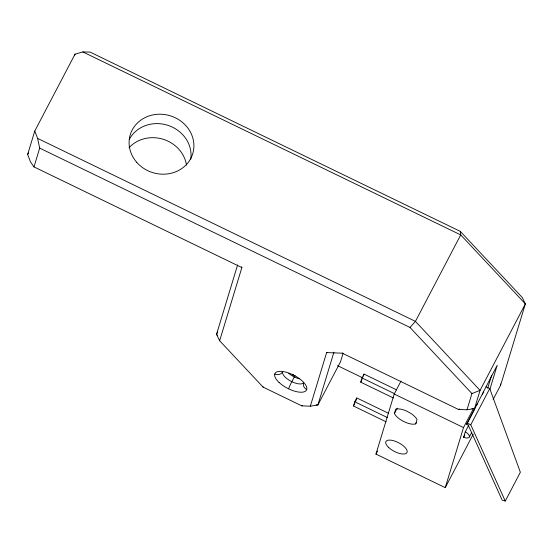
<?xml version="1.0" encoding="UTF-8"?>
<svg xmlns="http://www.w3.org/2000/svg" width="553" height="553" viewBox="0 0 553 553"><rect width="100%" height="100%" fill="white"/><g stroke="black" fill="none" stroke-linecap="round" stroke-linejoin="round"><path stroke-width="0.83" d="M486.004 386.775L489.737 388.579L520.366 472.248L505.269 501.066L502.152 500.099L468.204 425.057L466.663 424.303L497.188 365.305L489.771 389.713M343.033 353.464L340.53 361.71L317.892 404.941L310.337 406.192L301.779 405.854L263.104 387.121L219.638 340.731L241.868 267.569L33.989 166.902L30.463 161.863L27.65 154.481L34.777 131.013L75.028 54.153L82.874 51.934L90.008 52.058L460.31 231.382L522.239 297.479L525.35 303.894L500.686 385.075L493.138 399.487M33.989 166.902L39.698 148.128L37.597 138.395L34.777 131.013M74.551 55.722L75.028 54.153M237.59 265.005L216.527 334.323L219.638 340.731M310.337 406.192L326.629 352.579L327.68 352.399M333.929 352.15L317.892 404.941L316.164 404.872M386.125 421.815L353.485 406.006L354.763 401.782L356.775 397.939L388.641 413.374M393.37 397.973L360.722 382.164L362.008 377.941L364.019 374.098L396.667 389.906M355.71 401.457L356.775 397.939M363.376 376.213L364.019 374.098M473.23 434.216L445.255 487.649L375.964 454.096L394.213 394.026L401.008 381.052M394.4 413.54L395.706 409.241A13.058 5.316 27.6 0 1 407.285 411.391A13.058 5.316 27.6 0 1 417.024 419.561L415.718 423.868A13.058 5.316 27.6 0 1 404.146 421.718A13.058 5.316 27.6 0 1 394.4 413.54L397.199 408.197M326.629 352.579L342.252 353.18L458.451 409.455L467.002 409.787L471.93 393.556L480.073 390.356L525.35 303.894L460.718 234.907L82.874 51.934M445.255 487.649L463.504 427.58L473.492 408.494M471.764 432.411L469.4 436.932A7.127 2.903 27.6 0 1 463.621 437.278L465.287 431.789L468.833 425.015M467.002 409.787L474.55 408.536L480.073 390.356L415.434 321.376L37.597 138.395M487.684 388.317L491.679 375.148M27.65 154.481L28.445 152.953M217.73 332.028L216.527 334.323L217.695 335.567M360.722 382.164L362.07 379.607M353.485 406.006L354.826 403.448M375.964 454.096L377.568 451.041M415.718 423.868L416.52 422.34M466.663 424.303L474.916 408.543M476.486 405.536L477.668 403.289M482.389 394.282L483.564 392.029M463.621 437.278L464.803 435.017M505.269 501.066L470.769 424.801L489.737 388.579M39.698 148.128L410.001 327.452L415.434 321.376L460.718 234.907L460.31 231.382M342.252 353.18L342.812 352.987M458.451 409.455L459.82 408.985M301.779 405.854L302.45 405.625M471.958 408.432L474.55 408.536M467.043 422.99L470.769 424.801M337.579 365.671L362.305 377.644M362.008 377.941L394.655 393.75M394.213 394.026L463.504 427.58M354.763 401.782L387.411 417.591M410.001 327.452L471.93 393.556M241.35 266.836L241.868 267.569M500.334 383.913L500.686 385.075M263.048 386.63L263.104 387.121M465.287 431.789A7.127 2.903 27.6 0 1 469.4 436.932M129.333 139.391A32.648 29.738 16.9 0 1 167.891 125.331A32.648 29.738 16.9 0 1 190.75 159.243M128.994 147.803A32.648 29.738 16.9 0 1 162.914 139.19A32.648 29.738 16.9 0 1 186.472 165.091M299.353 378.805A11.876 4.832 27.6 0 1 288.694 373.365M295.039 375.549A23.744 1.673 -64.2 0 0 294.293 376.959L291.825 381.674A5.938 0.415 -64.2 0 0 288.597 388.828M303.473 382.911A11.876 4.832 27.6 0 1 291.327 381.432A11.876 4.832 27.6 0 1 282.507 372.266M293.415 374.533A5.938 0.415 -64.2 0 1 292.876 374.747M306.721 389.526A5.938 5.406 16.9 0 1 303.424 383.568M282.341 372.238A5.938 5.406 16.9 0 1 274.744 374.042M388.738 447.557A11.876 4.832 27.6 0 0 406.794 452.831A11.876 4.832 27.6 0 0 393.805 440.782A11.876 4.832 27.6 0 0 388.738 447.557M136.626 162.216A32.648 29.738 16.9 0 0 191.932 155.967A32.648 29.738 16.9 0 0 155.925 114.43A32.648 29.738 16.9 0 0 136.626 162.216M279.092 382.462A17.807 7.251 27.6 0 0 306.224 390.494A17.807 7.251 27.6 0 0 286.883 372.404A17.807 7.251 27.6 0 0 279.092 382.462"/></g></svg>
